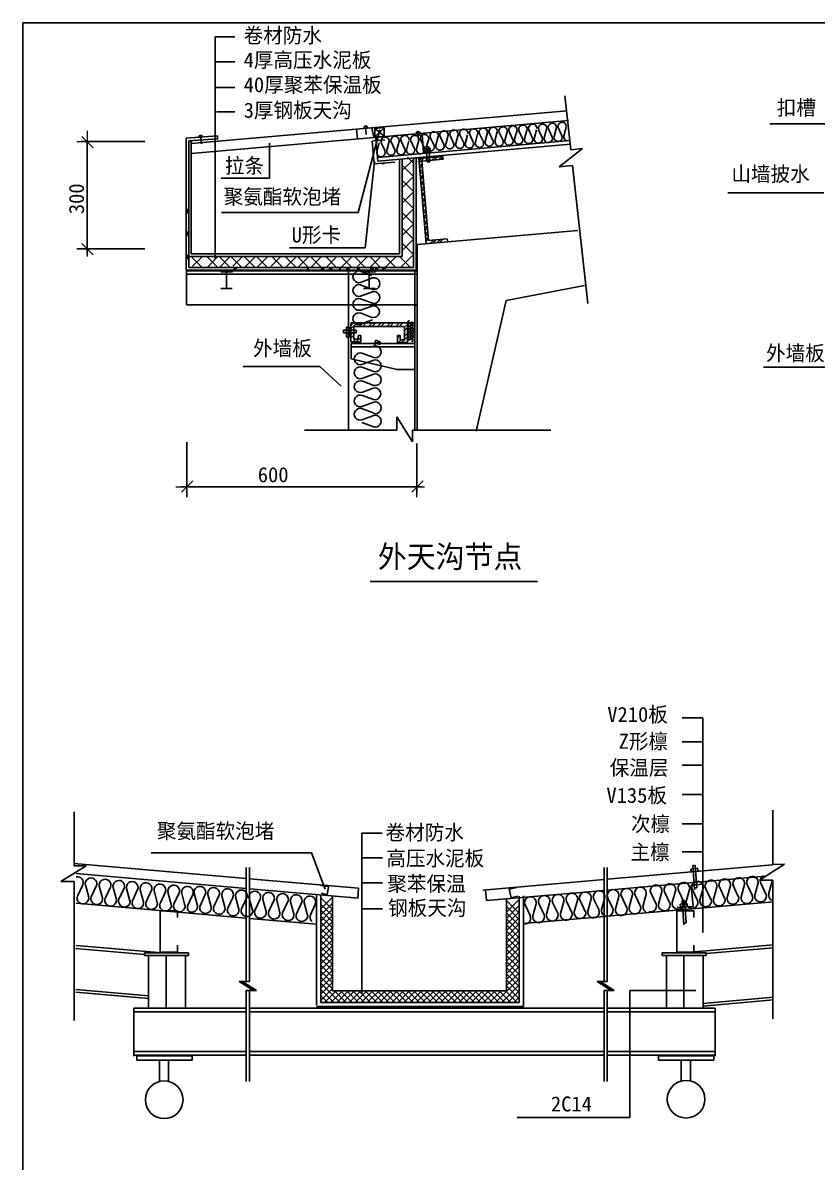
# Model space of a CAD drawing. Header units: metres. Extents: x 1238 to 1467, y 295 to 560.
# Drawn here: x 1238.1 to 1357.9, y 388.4 to 560.3 of the extents above; entities that cross this region are included whole.
import ezdxf

# ---------------------------------------------------------------- set-up
doc = ezdxf.new("R2010")
doc.units = ezdxf.units.M
doc.layers.add('5', color=7, linetype='Continuous')

# ---------------------------------------------------------------- blocks, each defined once
blk = doc.blocks.new('DIM')
at = {"lineweight": 15}
for p, q in [((-2.14, 0), (1.52, 0)), ((0, -2.05), (0, 2.09))]:
    blk.add_line(p, q, dxfattribs=at)
blk.add_lwpolyline([(-1.01, -1.05), (1.2, 1.14)])

msp = doc.modelspace()

# ---------------------------------------------------------------- linework, layer by layer
for p, q in [((1267.09, 558.16), (1270.06, 558.16)), ((1267.19, 554.37), (1270.06, 554.37)), ((1267.19, 550.51), (1270.06, 550.51)), ((1319.8, 549.23), (1320.71, 541.12)), ((1263.49, 542.04), (1320.19, 547.01)), ((1267.3, 546.83), (1270.06, 546.83)), ((1263.49, 540.53), (1320.35, 545.51)), ((1360.33, 545.02), (1350.72, 545.02)), ((1288.56, 542.78), (1288.44, 544.22)), ((1291.92, 544.14), (1288.65, 531.65)), ((1291.16, 544.32), (1291.16, 543.06)), ((1291.16, 544.32), (1292.58, 543.18)), ((1292.58, 544.44), (1291.2, 543.08)), ((1292.58, 543.06), (1292.58, 544.44)), ((1300.74, 543.1), (1300.39, 541.79)), ((1301.02, 543.12), (1301.6, 541.9)), ((1302.23, 543.33), (1301.86, 541.97)), ((1302.52, 543.25), (1303.06, 542.09)), ((1303.72, 543.36), (1303.37, 542.05)), ((1304, 543.38), (1304.58, 542.16)), ((1305.17, 543.39), (1304.8, 542.03)), ((1305.48, 543.4), (1306.02, 542.24)), ((1306.68, 543.51), (1306.33, 542.2)), ((1306.96, 543.53), (1307.54, 542.3)), ((1308.17, 543.74), (1307.8, 542.37)), ((1308.41, 543.72), (1308.98, 542.5)), ((1309.64, 543.81), (1309.27, 542.44)), ((1309.94, 543.73), (1310.51, 542.5)), ((1311.13, 543.83), (1310.78, 542.53)), ((1311.41, 543.86), (1311.99, 542.63)), ((1312.62, 544.07), (1312.25, 542.7)), ((1312.91, 543.99), (1313.46, 542.82)), ((1314.11, 544.09), (1313.76, 542.79)), ((1314.39, 544.12), (1314.97, 542.89)), ((1315.56, 544.13), (1315.19, 542.76)), ((1315.87, 544.13), (1316.41, 542.97)), ((1317.07, 544.24), (1316.72, 542.93)), ((1317.35, 544.26), (1317.93, 543.04)), ((1318.56, 544.47), (1318.19, 543.11)), ((1318.8, 544.46), (1319.37, 543.23)), ((1320.04, 544.54), (1319.67, 543.17)), ((1246.85, 542.34), (1256.52, 542.34)), ((1247.84, 525.39), (1247.84, 542.34)), ((1262.74, 522.97), (1262.74, 541.98)), ((1263.15, 523.38), (1263.15, 541.99)), ((1263.49, 525.42), (1263.49, 542.48)), ((1290.79, 542.39), (1291.09, 538.98)), ((1290.88, 542.46), (1292.68, 542.62)), ((1291.16, 543.06), (1292.58, 543.06)), ((1291.31, 542.96), (1291.62, 539.42)), ((1291.84, 542.15), (1291.47, 540.78)), ((1291.62, 539.4), (1320.68, 541.95)), ((1291.65, 539.97), (1320.63, 542.51)), ((1292.15, 542.17), (1292.73, 540.94)), ((1293.36, 542.38), (1292.99, 541.01)), ((1293.65, 542.3), (1294.2, 541.13)), ((1294.85, 542.4), (1294.5, 541.09)), ((1295.13, 542.43), (1295.71, 541.2)), ((1296.3, 542.44), (1295.93, 541.07)), ((1296.61, 542.44), (1297.16, 541.28)), ((1297.81, 542.55), (1297.46, 541.24)), ((1298.09, 542.57), (1298.67, 541.35)), ((1299.3, 542.78), (1298.93, 541.42)), ((1299.54, 542.99), (1300.12, 541.77)), ((1303.1, 542.03), (1303.1, 542.03)), ((1306.06, 542.18), (1306.06, 542.18)), ((1313.49, 542.76), (1313.49, 542.76)), ((1316.45, 542.91), (1316.45, 542.91)), ((1294.23, 541.07), (1294.23, 541.07)), ((1294.91, 539.69), (1294.91, 525.42)), ((1295.29, 539.72), (1295.29, 525.01)), ((1295.29, 537.97), (1296.99, 539.67)), ((1296.99, 539.1), (1296.08, 540)), ((1296.99, 539.87), (1296.99, 523.38)), ((1297.19, 541.22), (1297.19, 541.22)), ((1297.41, 539.91), (1297.41, 522.97)), ((1301.45, 540.11), (1297.8, 539.79)), ((1297.8, 539.79), (1298.91, 526.96)), ((1297.81, 539.42), (1298.2, 539.81)), ((1297.83, 539.12), (1298.56, 539.84)), ((1301.5, 539.68), (1298.26, 539.4)), ((1298.75, 539.44), (1299.21, 539.9)), ((1299.11, 539.47), (1299.57, 539.93)), ((1299.76, 539.53), (1300.22, 539.99)), ((1300.12, 539.56), (1300.58, 540.02)), ((1300.77, 539.62), (1301.23, 540.08)), ((1301.08, 539.66), (1301.46, 540.04)), ((1301.49, 539.7), (1301.45, 540.11)), ((1318.98, 538.54), (1322.48, 541.32)), ((1322.48, 541.32), (1320.7, 541.12)), ((1291.09, 538.98), (1294.2, 539.26)), ((1292.58, 539.04), (1292.17, 539.04)), ((1296.99, 537.11), (1295.29, 538.81)), ((1297.51, 539.37), (1297.53, 539.39)), ((1297.88, 538.57), (1298.27, 538.96)), ((1297.91, 538.28), (1298.29, 538.66)), ((1297.96, 537.73), (1298.34, 538.11)), ((1298.26, 539.4), (1299.28, 527.42)), ((1318.98, 538.54), (1320.97, 538.76)), ((1320.97, 538.76), (1323.31, 517.95)), ((1295.29, 535.36), (1296.99, 537.06)), ((1296.99, 534.8), (1295.29, 536.51)), ((1297.99, 537.43), (1298.37, 537.81)), ((1298.04, 536.88), (1298.42, 537.27)), ((1298.06, 536.58), (1298.45, 536.97)), ((1298.11, 536.04), (1298.5, 536.42)), ((1295.29, 533.06), (1296.99, 534.76)), ((1297.51, 534.52), (1297.53, 534.55)), ((1298.14, 535.74), (1298.52, 536.12)), ((1298.19, 535.19), (1298.57, 535.57)), ((1298.21, 534.89), (1298.6, 535.28)), ((1298.26, 534.34), (1298.65, 534.73)), ((1296.99, 532.26), (1295.29, 533.96)), ((1298.29, 534.05), (1298.67, 534.43)), ((1298.34, 533.5), (1298.72, 533.88)), ((1298.37, 533.2), (1298.75, 533.58)), ((1298.42, 532.65), (1298.8, 533.04)), ((1262.7, 531.68), (1263.15, 532.25)), ((1262.73, 531.42), (1263.18, 532)), ((1288.65, 531.65), (1268.08, 531.65)), ((1295.29, 530.51), (1296.99, 532.22)), ((1296.99, 529.95), (1295.29, 531.66)), ((1298.44, 532.35), (1298.83, 532.74)), ((1298.49, 531.81), (1298.88, 532.19)), ((1298.52, 531.51), (1298.9, 531.89)), ((1298.57, 530.96), (1298.95, 531.35)), ((1295.29, 528.21), (1296.99, 529.91)), ((1296.99, 527.65), (1295.29, 529.35)), ((1298.59, 530.66), (1298.98, 531.05)), ((1298.64, 530.11), (1299.03, 530.5)), ((1298.67, 529.82), (1299.06, 530.2)), ((1298.72, 529.27), (1299.11, 529.65)), ((1298.75, 528.97), (1299.13, 529.35)), ((1262.7, 528.3), (1263.15, 528.88)), ((1262.73, 528.05), (1263.18, 528.63)), ((1298.8, 528.42), (1299.18, 528.81)), ((1298.82, 528.12), (1299.21, 528.51)), ((1298.85, 527.26), (1299.31, 527.72)), ((1298.87, 527.58), (1299.26, 527.96)), ((1299.28, 527.42), (1302.1, 527.66)), ((1302.1, 527.66), (1302.17, 527.25)), ((1256.52, 526.18), (1246.26, 526.18)), ((1289.7, 526.33), (1278.3, 526.33)), ((1295.29, 525.9), (1296.99, 527.61)), ((1296.99, 525.34), (1295.29, 527.05)), ((1297.54, 526.84), (1297.54, 498.83)), ((1299.59, 527.04), (1300.05, 527.5)), ((1299.95, 527.07), (1300.41, 527.53)), ((1300.6, 527.13), (1301.06, 527.59)), ((1300.96, 527.16), (1301.42, 527.62)), ((1262.7, 524.79), (1263.15, 525.36)), ((1262.73, 524.53), (1263.18, 525.11)), ((1295.29, 525.01), (1263.15, 525.01)), ((1294.91, 525.42), (1263.49, 525.42)), ((1265.14, 523.37), (1263.5, 525.01)), ((1263.72, 523.55), (1265.19, 525.01)), ((1263.72, 525.01), (1295.23, 525.01)), ((1267.5, 523.37), (1265.86, 525.01)), ((1265.9, 523.37), (1267.54, 525.01)), ((1269.36, 523.37), (1267.72, 525.01)), ((1267.76, 523.37), (1269.4, 525.01)), ((1271.15, 523.37), (1269.5, 525.01)), ((1269.79, 523.55), (1271.25, 525.01)), ((1273.15, 523.37), (1271.51, 525.01)), ((1271.56, 523.37), (1273.2, 525.01)), ((1275.01, 523.37), (1273.37, 525.01)), ((1273.42, 523.37), (1275.06, 525.01)), ((1275.54, 523.55), (1277.01, 525.01)), ((1277.31, 523.37), (1275.67, 525.01)), ((1279.32, 523.37), (1277.67, 525.01)), ((1277.72, 523.37), (1279.36, 525.01)), ((1281.18, 523.37), (1279.54, 525.01)), ((1279.58, 523.37), (1281.22, 525.01)), ((1283.12, 523.37), (1281.47, 525.01)), ((1283.12, 523.37), (1281.47, 525.01)), ((1281.52, 523.37), (1283.16, 525.01)), ((1281.52, 523.37), (1283.16, 525.01)), ((1285.42, 523.37), (1283.78, 525.01)), ((1285.42, 523.37), (1283.78, 525.01)), ((1283.83, 523.37), (1285.47, 525.01)), ((1283.83, 523.37), (1285.47, 525.01)), ((1287.73, 523.37), (1286.08, 525.01)), ((1287.73, 523.37), (1286.08, 525.01)), ((1286.13, 523.37), (1287.77, 525.01)), ((1286.13, 523.37), (1287.77, 525.01)), ((1289.74, 523.37), (1288.1, 525.01)), ((1288.44, 523.37), (1290.08, 525.01)), ((1292.05, 523.37), (1290.41, 525.01)), ((1290.45, 523.37), (1292.09, 525.01)), ((1294.35, 523.37), (1292.71, 525.01)), ((1292.76, 523.37), (1294.4, 525.01)), ((1296.54, 523.37), (1294.9, 525.01)), ((1295.06, 523.37), (1296.99, 525.3)), ((1297.41, 522.97), (1262.74, 522.97)), ((1296.99, 523.38), (1263.15, 523.38)), ((1296.99, 523.37), (1263.72, 523.37)), ((1269.84, 522.97), (1270.16, 523.38)), ((1270.07, 522.97), (1270.4, 523.38)), ((1280.91, 522.97), (1281.23, 523.38)), ((1282.99, 522.97), (1283.32, 523.38)), ((1283.23, 522.97), (1283.55, 523.38)), ((1284.25, 522.97), (1284.57, 523.38)), ((1284.48, 522.97), (1284.81, 523.38)), ((1285.74, 522.97), (1286.07, 523.38)), ((1286.81, 522.97), (1287.14, 523.38)), ((1287.04, 522.97), (1287.37, 523.38)), ((1288.45, 522.97), (1288.78, 523.38)), ((1288.61, 522.97), (1288.93, 523.38)), ((1288.95, 522.82), (1290.75, 522.16)), ((1290.48, 522.97), (1290.8, 523.38)), ((1290.71, 522.97), (1291.03, 523.38)), ((1291.17, 522.97), (1291.49, 523.38)), ((1291.4, 522.97), (1291.72, 523.38)), ((1292.27, 522.97), (1292.6, 523.38)), ((1292.5, 522.97), (1292.83, 523.38)), ((1289.02, 521.12), (1290.82, 521.78)), ((1288.95, 520.74), (1290.75, 520.08)), ((1289.02, 519.04), (1290.82, 519.7)), ((1311, 518.36), (1322.76, 520.66)), ((1287.22, 498.83), (1287.22, 517.84)), ((1289.02, 518.64), (1290.82, 517.98)), ((1289.02, 516.92), (1290.73, 517.55)), ((1290.82, 517.6), (1290.82, 517.6)), ((1297.22, 498.83), (1297.22, 517.69)), ((1288.95, 516.5), (1290.75, 515.84)), ((1297.22, 514.99), (1287.58, 514.99)), ((1287.58, 514.1), (1288.48, 514.99)), ((1287.58, 514.59), (1287.99, 514.99)), ((1287.58, 514.87), (1287.58, 512.14)), ((1295.49, 514.45), (1288, 514.45)), ((1288, 514.45), (1288, 512.55)), ((1288.39, 514.87), (1288.52, 514.99)), ((1288.87, 514.45), (1289.41, 514.99)), ((1289.02, 514.8), (1290.82, 515.46)), ((1289.25, 514.87), (1289.37, 514.99)), ((1289.36, 514.45), (1289.9, 514.99)), ((1289.74, 514.87), (1289.86, 514.99)), ((1290.25, 514.45), (1290.79, 514.99)), ((1290.63, 514.87), (1290.76, 514.99)), ((1290.74, 514.45), (1291.28, 514.99)), ((1291.12, 514.87), (1291.25, 514.99)), ((1291.6, 514.45), (1292.14, 514.99)), ((1292.09, 514.45), (1292.63, 514.99)), ((1292.98, 514.45), (1293.52, 514.99)), ((1293.47, 514.45), (1294.01, 514.99)), ((1294.36, 514.45), (1294.91, 514.99)), ((1294.85, 514.45), (1295.4, 514.99)), ((1295.66, 514.36), (1296.08, 514.78)), ((1295.66, 512.47), (1295.66, 514.45)), ((1295.66, 513.88), (1296.08, 514.29)), ((1296.08, 512.05), (1296.08, 514.87)), ((1296.38, 514.46), (1296.74, 514.33)), ((1296.38, 514.06), (1296.74, 513.93)), ((1296.39, 514.97), (1296.75, 515.1)), ((1296.39, 514.89), (1296.75, 514.76)), ((1296.39, 514.55), (1296.73, 514.67)), ((1296.39, 514.12), (1296.75, 514.25)), ((1296.75, 514.68), (1296.75, 514.68)), ((1287.58, 513.2), (1288, 513.62)), ((1287.58, 512.71), (1288, 513.13)), ((1287.9, 512.14), (1288.32, 512.55)), ((1288, 512.55), (1288.65, 512.55)), ((1288.39, 512.14), (1289.07, 512.82)), ((1288.65, 512.55), (1288.65, 513.1)), ((1288.65, 513.1), (1289.07, 513.1)), ((1289.07, 512.14), (1289.07, 513.1)), ((1291.45, 512.35), (1291.81, 512.22)), ((1294.59, 512.05), (1294.59, 513.08)), ((1294.59, 513.08), (1295.01, 513.08)), ((1294.59, 512.81), (1294.87, 513.08)), ((1294.73, 512.05), (1295.15, 512.47)), ((1295.01, 512.47), (1295.01, 513.08)), ((1295.66, 512.47), (1295.01, 512.47)), ((1295.22, 512.05), (1295.63, 512.47)), ((1295.66, 512.98), (1296.08, 513.4)), ((1295.66, 512.49), (1296.08, 512.91)), ((1296.38, 513.21), (1296.74, 513.08)), ((1296.39, 513.72), (1296.75, 513.85)), ((1296.39, 513.64), (1296.75, 513.51)), ((1296.39, 513.3), (1296.73, 513.42)), ((1296.39, 512.87), (1296.75, 513)), ((1296.39, 512.79), (1296.75, 512.66)), ((1296.39, 512.45), (1296.75, 512.58)), ((1296.75, 513.43), (1296.75, 513.43)), ((1287.58, 512.14), (1289.07, 512.14)), ((1291.45, 511.95), (1291, 511.48)), ((1291.45, 512.01), (1291.81, 512.15)), ((1291.45, 511.93), (1291.81, 511.8)), ((1296.08, 512.05), (1294.59, 512.05)), ((1289.23, 510.43), (1291.03, 509.77)), ((1289.23, 508.73), (1291.03, 509.39)), ((1289.23, 508.33), (1291.03, 507.67)), ((1289.23, 506.63), (1291.03, 507.29)), ((1349.74, 508.31), (1364.17, 508.31)), ((1289.23, 506.24), (1291.03, 505.57)), ((1289.17, 504.1), (1290.97, 503.44)), ((1289.23, 504.52), (1290.95, 505.15)), ((1291.03, 505.19), (1291.03, 505.19)), ((1289.17, 502.08), (1290.97, 501.42)), ((1289.23, 502.4), (1291.03, 503.06)), ((1289.23, 500.38), (1291.03, 501.04)), ((1294.49, 500.84), (1294.49, 498.84)), ((1294.49, 500.84), (1296.87, 497.06)), ((1294.49, 498.84), (1280.57, 498.84)), ((1289.23, 499.99), (1291.03, 499.32)), ((1296.87, 497.06), (1296.87, 498.84)), ((1317.72, 498.84), (1296.87, 498.84)), ((1290.48, 475.98), (1315.71, 475.98)), ((1337.51, 455.43), (1340.57, 455.43)), ((1340.6, 423.05), (1340.6, 455.43)), ((1337.51, 451.82), (1340.57, 451.82)), ((1337.51, 448.29), (1340.57, 448.29)), ((1337.51, 443.89), (1340.57, 443.89)), ((1245.86, 441.27), (1245.86, 433.11)), ((1351.15, 441.5), (1351.15, 433.33)), ((1337.51, 439.44), (1340.57, 439.44)), ((1289.22, 438.06), (1292.31, 438.06)), ((1289.22, 413.84), (1289.22, 438.06)), ((1270.48, 435.08), (1257.45, 435.08)), ((1281.61, 435.08), (1270.48, 435.08)), ((1283.69, 429.61), (1281.61, 435.08)), ((1337.51, 435.22), (1340.57, 435.22)), ((1243.86, 430.73), (1247.65, 433.11)), ((1245.84, 433.48), (1271.81, 431.21)), ((1247.65, 433.11), (1245.86, 433.11)), ((1289.22, 434.34), (1292.36, 434.34)), ((1326.2, 431.1), (1351.13, 433.28)), ((1339.12, 433.17), (1339.36, 429.51)), ((1339.46, 433.17), (1339.12, 433.15)), ((1339.46, 433.17), (1339.71, 429.8)), ((1349.15, 430.96), (1352.94, 433.34)), ((1352.94, 433.34), (1351.15, 433.33)), ((1246.17, 431.93), (1271.81, 429.69)), ((1271.81, 432.88), (1271.81, 415.65)), ((1272.27, 432.88), (1272.27, 415.65)), ((1325.74, 432.88), (1325.74, 415.65)), ((1326.2, 432.88), (1326.2, 415.65)), ((1326.2, 429.45), (1350.06, 431.54)), ((1338.79, 432.63), (1339.81, 432.75)), ((1338.84, 432.23), (1338.79, 432.63)), ((1339.81, 432.75), (1339.91, 432.28)), ((1243.86, 430.73), (1245.86, 430.73)), ((1245.86, 430.73), (1245.86, 409.79)), ((1247.16, 430.26), (1246.35, 428.54)), ((1247.55, 430.22), (1248.05, 428.39)), ((1249.27, 430.22), (1248.43, 428.42)), ((1249.65, 430.04), (1250.12, 428.3)), ((1251.34, 429.89), (1250.53, 428.17)), ((1251.73, 429.86), (1252.22, 428.02)), ((1253.45, 429.85), (1252.61, 428.06)), ((1253.76, 429.68), (1254.25, 427.85)), ((1272.27, 431.17), (1288.73, 429.73)), ((1283.06, 430.14), (1284.22, 429.98)), ((1284.22, 429.98), (1283.99, 428.74)), ((1288.73, 429.73), (1288.6, 428.22)), ((1289.36, 430.56), (1292.36, 430.56)), ((1307.47, 429.46), (1325.74, 431.06)), ((1312.6, 429.83), (1311.44, 429.6)), ((1338.86, 430.18), (1340.7, 430.32)), ((1339.17, 426.96), (1338.86, 430.18)), ((1339.71, 429.8), (1339.35, 429.78)), ((1340.71, 429.87), (1340.19, 427.96)), ((1341.04, 429.76), (1341.84, 428.04)), ((1342.72, 429.9), (1342.22, 428.07)), ((1343.11, 429.94), (1343.91, 428.22)), ((1344.78, 430.15), (1344.28, 428.32)), ((1345.2, 430.12), (1345.97, 428.49)), ((1346.89, 430.27), (1346.4, 428.44)), ((1347.29, 430.3), (1348.09, 428.58)), ((1348.96, 430.52), (1348.46, 428.68)), ((1349.15, 430.96), (1351.15, 430.96)), ((1349.35, 430.48), (1350.15, 428.76)), ((1351.03, 430.63), (1350.53, 428.8)), ((1351.15, 430.96), (1351.15, 410.02)), ((1255.43, 429.53), (1254.63, 427.81)), ((1255.83, 429.5), (1256.32, 427.67)), ((1257.51, 429.42), (1256.7, 427.7)), ((1257.92, 429.32), (1258.39, 427.57)), ((1259.61, 429.17), (1258.81, 427.45)), ((1260, 429.13), (1260.5, 427.3)), ((1261.69, 429.05), (1260.88, 427.33)), ((1262.07, 428.95), (1262.56, 427.12)), ((1263.75, 428.81), (1262.94, 427.09)), ((1263.95, 428.96), (1264.45, 427.13)), ((1265.63, 428.81), (1264.83, 427.09)), ((1266.03, 428.78), (1266.52, 426.94)), ((1267.75, 428.77), (1266.9, 426.98)), ((1268.12, 428.59), (1268.59, 426.85)), ((1269.81, 428.45), (1269, 426.73)), ((1270.2, 428.41), (1270.7, 426.58)), ((1271.93, 428.41), (1271.08, 426.61)), ((1272.23, 428.23), (1272.73, 426.4)), ((1272.27, 429.65), (1288.73, 428.21)), ((1273.91, 428.09), (1273.1, 426.37)), ((1274.3, 428.05), (1274.8, 426.22)), ((1275.99, 427.97), (1275.18, 426.25)), ((1282.41, 412.09), (1282.41, 428.75)), ((1283.03, 428.64), (1283.03, 412.48)), ((1283.03, 426.62), (1284.8, 428.4)), ((1284.8, 426.5), (1283.03, 428.27)), ((1283.99, 428.74), (1283.13, 428.98)), ((1284.8, 428.5), (1284.8, 414.24)), ((1308.01, 427.86), (1307.87, 429.49)), ((1308.01, 427.86), (1325.74, 429.41)), ((1311.03, 414.24), (1311.03, 428.04)), ((1311.03, 426.1), (1312.96, 428.03)), ((1311.44, 429.6), (1311.75, 428.28)), ((1311.75, 428.28), (1312.75, 428.51)), ((1312.96, 412.48), (1312.96, 428.54)), ((1313.58, 411.91), (1313.58, 428.56)), ((1321.76, 428.08), (1321.24, 426.16)), ((1322.09, 427.96), (1322.9, 426.24)), ((1323.77, 428.11), (1323.27, 426.27)), ((1324.16, 428.14), (1324.97, 426.42)), ((1325.84, 428.35), (1325.34, 426.52)), ((1326.26, 428.33), (1327.03, 426.69)), ((1327.95, 428.47), (1327.45, 426.64)), ((1328.34, 428.51), (1329.15, 426.79)), ((1330.01, 428.72), (1329.52, 426.89)), ((1330.4, 428.69), (1331.21, 426.97)), ((1332.08, 428.84), (1331.58, 427)), ((1332.76, 429.03), (1333.57, 427.31)), ((1334.44, 429.18), (1333.94, 427.35)), ((1334.83, 429.21), (1335.64, 427.49)), ((1336.53, 429.51), (1336.01, 427.59)), ((1336.93, 429.4), (1337.69, 427.76)), ((1338.62, 429.55), (1338.12, 427.71)), ((1339.01, 429.58), (1339.82, 427.86)), ((1246.17, 427.47), (1271.81, 425.23)), ((1261.44, 426.34), (1258.83, 426.34)), ((1258.83, 426.34), (1258.83, 420.09)), ((1261.44, 425.3), (1261.44, 426.34)), ((1276.4, 427.87), (1276.87, 426.13)), ((1278.09, 427.72), (1277.28, 426)), ((1278.48, 427.69), (1278.98, 425.85)), ((1280.17, 427.61), (1279.36, 425.89)), ((1280.54, 427.51), (1281.04, 425.67)), ((1282.22, 427.36), (1281.41, 425.64)), ((1283.03, 425.7), (1284.8, 427.48)), ((1284.8, 425.58), (1283.03, 427.35)), ((1283.03, 424.78), (1284.8, 426.56)), ((1284.8, 424.66), (1283.03, 426.43)), ((1289.22, 426.62), (1292.36, 426.62)), ((1312.96, 425.95), (1311.03, 427.88)), ((1311.03, 425.18), (1312.96, 427.11)), ((1312.96, 425.03), (1311.03, 426.96)), ((1313.82, 427.24), (1314.62, 425.52)), ((1315.49, 427.38), (1315, 425.55)), ((1315.89, 427.42), (1316.69, 425.7)), ((1317.58, 427.71), (1317.06, 425.8)), ((1317.98, 427.6), (1318.75, 425.97)), ((1319.67, 427.75), (1319.18, 425.92)), ((1320.06, 427.78), (1320.87, 426.06)), ((1326.2, 425.5), (1351.2, 427.69)), ((1339.28, 426.34), (1336.68, 426.34)), ((1336.68, 426.34), (1336.68, 420.09)), ((1336.73, 426.82), (1339.17, 426.96)), ((1337.21, 427.35), (1338.22, 427.47)), ((1337.26, 426.95), (1337.21, 427.35)), ((1337.88, 427.9), (1337.53, 427.87)), ((1337.53, 427.9), (1337.78, 424.23)), ((1337.88, 427.9), (1338.12, 424.53)), ((1338.22, 427.47), (1338.32, 427)), ((1339.28, 425.3), (1339.28, 426.34)), ((1272.27, 425.19), (1282.42, 424.3)), ((1283.03, 423.86), (1284.8, 425.64)), ((1284.8, 423.74), (1283.03, 425.51)), ((1283.03, 422.94), (1284.8, 424.72)), ((1284.8, 422.82), (1283.03, 424.59)), ((1311.03, 424.26), (1312.96, 426.19)), ((1312.96, 424.11), (1311.03, 426.04)), ((1311.03, 423.34), (1312.96, 425.27)), ((1312.96, 423.19), (1311.03, 425.12)), ((1313.61, 424.4), (1325.74, 425.46)), ((1338.12, 424.53), (1337.76, 424.5)), ((1283.03, 422.02), (1284.8, 423.8)), ((1284.8, 421.9), (1283.03, 423.67)), ((1283.03, 421.1), (1284.8, 422.88)), ((1311.03, 422.42), (1312.96, 424.35)), ((1312.96, 422.26), (1311.03, 424.2)), ((1311.03, 421.5), (1312.96, 423.43)), ((1312.96, 421.34), (1311.03, 423.28)), ((1246.17, 421.1), (1259.11, 419.97)), ((1261.44, 420.09), (1261.44, 421.13)), ((1284.8, 420.98), (1283.03, 422.75)), ((1283.03, 420.18), (1284.8, 421.96)), ((1284.8, 420.06), (1283.03, 421.83)), ((1311.03, 420.58), (1312.96, 422.51)), ((1312.96, 420.42), (1311.03, 422.36)), ((1311.03, 419.66), (1312.96, 421.59)), ((1312.96, 419.5), (1311.03, 421.44)), ((1338.84, 420.09), (1351.2, 421.18)), ((1339.28, 420.09), (1339.28, 421.13)), ((1246.04, 420.63), (1256.47, 419.71)), ((1256.47, 419.97), (1256.47, 419.59)), ((1256.47, 419.97), (1263.11, 419.97)), ((1256.47, 419.59), (1263.11, 419.59)), ((1256.47, 419.59), (1263.08, 419.59)), ((1257.09, 419.59), (1257.09, 411.66)), ((1258.83, 420.09), (1261.44, 420.09)), ((1259.73, 419.59), (1259.73, 411.66)), ((1262.63, 419.59), (1262.63, 411.66)), ((1263.08, 419.59), (1263.08, 419.59)), ((1263.11, 419.97), (1263.11, 419.59)), ((1283.03, 419.26), (1284.8, 421.04)), ((1284.8, 419.14), (1283.03, 420.91)), ((1283.03, 418.34), (1284.8, 420.11)), ((1284.8, 418.22), (1283.03, 419.99)), ((1311.03, 418.74), (1312.96, 420.67)), ((1312.96, 418.58), (1311.03, 420.52)), ((1311.03, 417.81), (1312.96, 419.75)), ((1312.96, 417.66), (1311.03, 419.6)), ((1334.5, 419.97), (1334.5, 419.59)), ((1334.5, 419.97), (1341.14, 419.97)), ((1334.5, 419.59), (1341.14, 419.59)), ((1334.5, 419.59), (1341.1, 419.59)), ((1335.12, 419.59), (1335.12, 411.66)), ((1336.68, 420.09), (1339.28, 420.09)), ((1337.76, 419.59), (1337.76, 411.66)), ((1340.65, 419.59), (1340.65, 411.66)), ((1341.1, 419.59), (1341.1, 419.59)), ((1341.14, 419.88), (1351.2, 420.76)), ((1341.14, 419.97), (1341.14, 419.59)), ((1283.03, 417.42), (1284.8, 419.19)), ((1284.8, 417.3), (1283.03, 419.07)), ((1283.03, 416.5), (1284.8, 418.27)), ((1284.8, 416.38), (1283.03, 418.15)), ((1311.03, 416.89), (1312.96, 418.83)), ((1312.96, 416.74), (1311.03, 418.68)), ((1311.03, 415.97), (1312.96, 417.91)), ((1312.96, 415.82), (1311.03, 417.76)), ((1283.03, 415.58), (1284.8, 417.35)), ((1284.8, 415.46), (1283.03, 417.23)), ((1283.03, 414.66), (1284.8, 416.43)), ((1284.8, 414.54), (1283.03, 416.31)), ((1309.38, 412.48), (1312.96, 416.07)), ((1311.03, 415.05), (1312.96, 416.99)), ((1312.96, 414.9), (1311.03, 416.84)), ((1312.96, 413.98), (1311.03, 415.92)), ((1246.1, 414.45), (1257.09, 413.49)), ((1271.81, 415.65), (1270.74, 415.65)), ((1270.74, 415.65), (1272.87, 414.32)), ((1271.2, 415.65), (1273.33, 414.32)), ((1272.27, 415.65), (1271.2, 415.65)), ((1271.81, 414.32), (1271.81, 400.56)), ((1272.87, 414.32), (1271.81, 414.32)), ((1272.27, 414.32), (1272.27, 400.56)), ((1273.33, 414.32), (1272.27, 414.32)), ((1283.03, 413.74), (1284.8, 415.51)), ((1285.94, 412.48), (1283.03, 415.39)), ((1283.03, 412.82), (1284.8, 414.59)), ((1285.02, 412.48), (1283.03, 414.47)), ((1283.61, 412.48), (1285.37, 414.24)), ((1284.53, 412.48), (1286.29, 414.24)), ((1284.8, 414.24), (1311.03, 414.24)), ((1286.86, 412.48), (1285.1, 414.24)), ((1285.45, 412.48), (1287.21, 414.24)), ((1287.78, 412.48), (1286.02, 414.24)), ((1286.37, 412.48), (1288.13, 414.24)), ((1288.7, 412.48), (1286.94, 414.24)), ((1287.29, 412.48), (1289.05, 414.24)), ((1289.62, 412.48), (1287.86, 414.24)), ((1288.21, 412.48), (1289.97, 414.24)), ((1290.54, 412.48), (1288.78, 414.24)), ((1289.13, 412.48), (1290.89, 414.24)), ((1291.46, 412.48), (1289.7, 414.24)), ((1290.05, 412.48), (1291.81, 414.24)), ((1292.38, 412.48), (1290.62, 414.24)), ((1290.97, 412.48), (1292.73, 414.24)), ((1293.3, 412.48), (1291.54, 414.24)), ((1291.89, 412.48), (1293.65, 414.24)), ((1294.22, 412.48), (1292.46, 414.24)), ((1292.81, 412.48), (1294.57, 414.24)), ((1295.14, 412.48), (1293.38, 414.24)), ((1293.73, 412.48), (1295.49, 414.24)), ((1296.06, 412.48), (1294.3, 414.24)), ((1294.65, 412.48), (1296.41, 414.24)), ((1296.98, 412.48), (1295.22, 414.24)), ((1295.57, 412.48), (1297.33, 414.24)), ((1297.9, 412.48), (1296.14, 414.24)), ((1296.49, 412.48), (1298.25, 414.24)), ((1298.82, 412.48), (1297.06, 414.24)), ((1297.41, 412.48), (1299.18, 414.24)), ((1299.74, 412.48), (1297.98, 414.24)), ((1298.33, 412.48), (1300.1, 414.24)), ((1300.66, 412.48), (1298.9, 414.24)), ((1299.25, 412.48), (1301.02, 414.24)), ((1301.58, 412.48), (1299.82, 414.24)), ((1300.17, 412.48), (1301.94, 414.24)), ((1302.5, 412.48), (1300.74, 414.24)), ((1301.09, 412.48), (1302.86, 414.24)), ((1303.42, 412.48), (1301.66, 414.24)), ((1302.01, 412.48), (1303.78, 414.24)), ((1304.34, 412.48), (1302.58, 414.24)), ((1302.93, 412.48), (1304.7, 414.24)), ((1305.26, 412.48), (1303.5, 414.24)), ((1303.86, 412.48), (1305.62, 414.24)), ((1306.18, 412.48), (1304.42, 414.24)), ((1304.78, 412.48), (1306.54, 414.24)), ((1307.1, 412.48), (1305.34, 414.24)), ((1305.7, 412.48), (1307.46, 414.24)), ((1308.02, 412.48), (1306.26, 414.24)), ((1306.62, 412.48), (1308.38, 414.24)), ((1308.94, 412.48), (1307.18, 414.24)), ((1307.54, 412.48), (1309.3, 414.24)), ((1309.86, 412.48), (1308.1, 414.24)), ((1308.46, 412.48), (1310.22, 414.24)), ((1310.78, 412.48), (1309.02, 414.24)), ((1311.7, 412.48), (1309.94, 414.24)), ((1310.3, 412.48), (1312.96, 415.15)), ((1312.62, 412.48), (1310.86, 414.24)), ((1312.96, 413.06), (1311.03, 415)), ((1311.22, 412.48), (1312.96, 414.23)), ((1325.74, 415.65), (1324.67, 415.65)), ((1324.67, 415.65), (1326.8, 414.32)), ((1325.13, 415.65), (1327.26, 414.32)), ((1326.2, 415.65), (1325.13, 415.65)), ((1326.8, 414.32), (1325.74, 414.32)), ((1325.74, 414.32), (1325.74, 400.56)), ((1327.26, 414.32), (1326.2, 414.32)), ((1326.2, 414.32), (1326.2, 400.56)), ((1339.59, 414.32), (1329.64, 414.32)), ((1329.64, 414.32), (1329.64, 395.16)), ((1246.1, 414.04), (1257.09, 413.08)), ((1284.1, 412.48), (1283.03, 413.55)), ((1283.18, 412.48), (1283.03, 412.63)), ((1283.03, 412.48), (1312.96, 412.48)), ((1312.14, 412.48), (1312.96, 413.31)), ((1340.65, 412.36), (1351.2, 413.29)), ((1340.65, 411.95), (1351.2, 412.88)), ((1254.85, 411.65), (1254.85, 404.39)), ((1254.85, 411.65), (1271.81, 411.65)), ((1254.85, 411.07), (1271.81, 411.07)), ((1272.27, 411.65), (1325.74, 411.65)), ((1272.27, 411.07), (1325.74, 411.07)), ((1282.41, 411.91), (1313.58, 411.91)), ((1326.2, 411.65), (1342.49, 411.65)), ((1326.2, 411.07), (1342.49, 411.07)), ((1342.49, 411.65), (1342.49, 404.39)), ((1254.85, 405.11), (1271.81, 405.11)), ((1254.85, 404.53), (1271.81, 404.53)), ((1263.63, 404.44), (1255.29, 404.44)), ((1255.29, 404.44), (1255.29, 403.8)), ((1263.63, 403.8), (1263.63, 404.44)), ((1272.27, 405.11), (1325.74, 405.11)), ((1272.27, 404.53), (1325.74, 404.53)), ((1326.2, 405.11), (1342.49, 405.11)), ((1326.2, 404.53), (1342.49, 404.53)), ((1342.29, 404.44), (1333.95, 404.44)), ((1333.95, 404.44), (1333.95, 403.8)), ((1342.29, 403.8), (1342.29, 404.44)), ((1342.49, 404.39), (1342.49, 404.39)), ((1255.29, 403.8), (1263.63, 403.8)), ((1258.7, 403.8), (1258.7, 400.61)), ((1260.09, 403.8), (1260.09, 400.69)), ((1333.95, 403.8), (1342.29, 403.8)), ((1337.36, 403.8), (1337.36, 400.61)), ((1338.75, 403.8), (1338.75, 400.69)), ((1329.64, 395.16), (1312.63, 395.16))]:
    msp.add_line(p, q)
msp.add_lwpolyline([(1238.12, 560.27), (1467.48, 560.27), (1467.48, 294.62), (1238.12, 294.62)], close=True)
for centre in [(1259.43, 397.83), (1338.1, 397.91)]:
    msp.add_circle(centre, 2.84)
for centre, radius, start, end in [((1313.5, 544.22), 0.63, 346.69, 203.31), ((1314.98, 544.35), 0.63, 358.34, 203.31), ((1316.46, 544.36), 0.63, 346.69, 203.31), ((1317.94, 544.49), 0.63, 358.34, 203.31), ((1319.41, 544.63), 0.63, 358.34, 203.31), ((1294.24, 542.52), 0.63, 346.69, 203.31), ((1295.72, 542.65), 0.63, 358.34, 203.31), ((1297.2, 542.67), 0.63, 346.69, 203.31), ((1298.68, 542.8), 0.63, 358.34, 203.31), ((1300.13, 543.22), 0.63, 346.69, 203.31), ((1301.61, 543.35), 0.63, 358.34, 203.31), ((1303.11, 543.48), 0.63, 346.69, 203.31), ((1304.59, 543.61), 0.63, 358.34, 203.31), ((1306.07, 543.63), 0.63, 346.69, 203.31), ((1307.54, 543.76), 0.63, 358.34, 203.31), ((1309.02, 543.89), 0.63, 358.34, 203.31), ((1310.52, 543.96), 0.63, 346.69, 203.31), ((1312, 544.09), 0.63, 358.34, 203.31), ((1318.81, 543.01), 0.63, 169.04, 20.96), ((1320.28, 543.1), 0.63, 169.04, 302.7), ((1292.74, 542.39), 0.63, 358.34, 203.31), ((1299.53, 541.56), 0.63, 169.04, 20.96), ((1301.01, 541.69), 0.63, 169.04, 20.96), ((1302.48, 541.87), 0.63, 169.04, 20.96), ((1303.99, 541.95), 0.63, 169.04, 20.96), ((1305.44, 542.01), 0.63, 169.04, 20.96), ((1306.95, 542.1), 0.63, 169.04, 20.96), ((1308.42, 542.28), 0.63, 169.04, 20.96), ((1309.92, 542.3), 0.63, 169.04, 20.96), ((1311.4, 542.43), 0.63, 169.04, 20.96), ((1312.87, 542.6), 0.63, 169.04, 20.96), ((1314.38, 542.69), 0.63, 169.04, 20.96), ((1315.83, 542.75), 0.63, 169.04, 20.96), ((1317.34, 542.83), 0.63, 169.04, 20.96), ((1292.09, 540.68), 0.63, 169.04, 20.96), ((1293.61, 540.91), 0.63, 169.04, 20.96), ((1295.12, 540.99), 0.63, 169.04, 20.96), ((1296.57, 541.06), 0.63, 169.04, 20.96), ((1298.08, 541.14), 0.63, 169.04, 20.96), ((1288.77, 521.95), 0.89, 71.69, 288.31), ((1288.77, 519.89), 0.89, 71.69, 288.31), ((1291.04, 520.92), 0.89, 254.04, 105.96), ((1291.04, 518.84), 0.89, 254.04, 105.96), ((1288.77, 517.79), 0.89, 71.69, 288.31), ((1290.97, 516.7), 0.89, 254.04, 105.96), ((1288.77, 515.63), 0.89, 71.69, 288.31), ((1296.34, 515.14), 0.18, 71.69, 288.31), ((1296.34, 514.72), 0.18, 71.69, 288.31), ((1296.34, 514.29), 0.18, 71.69, 288.31), ((1296.34, 513.89), 0.18, 71.69, 288.31), ((1296.78, 514.5), 0.18, 254.04, 105.96), ((1296.79, 514.93), 0.18, 254.04, 105.96), ((1296.79, 514.08), 0.18, 254.04, 105.96), ((1291.4, 512.18), 0.18, 71.69, 288.31), ((1296.34, 513.47), 0.18, 71.69, 288.31), ((1296.34, 513.04), 0.18, 71.69, 288.31), ((1296.34, 512.62), 0.18, 71.69, 288.31), ((1296.78, 513.25), 0.18, 254.04, 105.96), ((1296.78, 512.39), 0.18, 254.04, 105.96), ((1296.79, 513.68), 0.18, 254.04, 105.96), ((1296.79, 512.83), 0.18, 254.04, 105.96), ((1288.98, 509.58), 0.89, 71.69, 288.31), ((1291.25, 510.63), 0.89, 254.04, 105.96), ((1291.85, 511.97), 0.18, 254.04, 105.96), ((1291.25, 508.53), 0.89, 254.04, 105.96), ((1288.98, 507.48), 0.89, 71.69, 288.31), ((1291.25, 506.43), 0.89, 254.04, 105.96), ((1288.98, 505.38), 0.89, 71.69, 288.31), ((1288.98, 503.23), 0.89, 71.69, 288.31), ((1291.18, 504.3), 0.89, 254.04, 105.96), ((1288.98, 501.23), 0.89, 71.69, 288.31), ((1291.25, 502.2), 0.89, 254.04, 105.96), ((1291.25, 500.18), 0.89, 254.04, 105.96), ((1246.34, 430.58), 0.88, 336.69, 101.01), ((1348.1, 430.62), 0.88, 346.69, 203.31), ((1350.16, 430.8), 0.88, 112.88, 155.15), ((1248.41, 430.4), 0.88, 348.34, 193.31), ((1250.52, 430.21), 0.88, 336.69, 193.31), ((1252.59, 430.03), 0.88, 348.34, 193.31), ((1254.62, 429.85), 0.88, 336.69, 198.95), ((1256.69, 429.67), 0.88, 336.69, 193.31), ((1258.79, 429.49), 0.88, 336.69, 193.31), ((1260.87, 429.31), 0.88, 336.69, 193.31), ((1262.93, 429.13), 0.88, 336.69, 193.31), ((1264.82, 429.13), 0.88, 336.69, 193.31), ((1266.89, 428.95), 0.88, 348.34, 193.31), ((1329.16, 428.83), 0.88, 346.69, 203.31), ((1331.22, 429.01), 0.88, 346.69, 203.31), ((1333.58, 429.35), 0.88, 346.69, 203.31), ((1335.65, 429.53), 0.88, 358.34, 203.31), ((1337.76, 429.72), 0.88, 346.69, 203.31), ((1339.83, 429.9), 0.88, 358.34, 203.31), ((1341.85, 430.08), 0.88, 346.69, 208.95), ((1343.93, 430.26), 0.88, 346.69, 203.31), ((1346.03, 430.44), 0.88, 346.69, 203.31), ((1350.16, 430.8), 0.88, 174.26, 203.31), ((1350.16, 430.8), 0.88, 346.69, 2.69), ((1247.18, 428.25), 0.88, 159.04, 10.96), ((1249.26, 428.13), 0.88, 159.04, 10.96), ((1251.36, 427.89), 0.88, 159.04, 10.96), ((1253.44, 427.77), 0.88, 159.04, 10.96), ((1268.99, 428.77), 0.88, 336.69, 193.31), ((1271.07, 428.58), 0.88, 348.34, 193.31), ((1273.09, 428.41), 0.88, 336.69, 198.95), ((1275.16, 428.23), 0.88, 336.69, 193.31), ((1277.27, 428.04), 0.88, 336.69, 193.31), ((1279.34, 427.86), 0.88, 336.69, 193.31), ((1281.4, 427.68), 0.88, 336.69, 193.31), ((1314.63, 427.56), 0.88, 346.69, 203.31), ((1316.71, 427.74), 0.88, 358.34, 203.31), ((1318.81, 427.92), 0.88, 346.69, 203.31), ((1320.88, 428.1), 0.88, 358.34, 203.31), ((1322.91, 428.28), 0.88, 346.69, 208.95), ((1324.98, 428.46), 0.88, 346.69, 203.31), ((1327.09, 428.65), 0.88, 346.69, 203.31), ((1341.05, 427.82), 0.88, 169.04, 20.96), ((1343.09, 427.93), 0.88, 169.04, 20.96), ((1345.15, 428.18), 0.88, 169.04, 20.96), ((1347.26, 428.3), 0.88, 169.04, 20.96), ((1349.33, 428.54), 0.88, 169.04, 20.96), ((1351.44, 428.66), 0.88, 169.04, 237.18), ((1255.46, 427.53), 0.88, 159.04, 10.96), ((1257.53, 427.41), 0.88, 159.04, 10.96), ((1259.64, 427.16), 0.88, 159.04, 10.96), ((1261.71, 427.04), 0.88, 159.04, 10.96), ((1263.82, 426.8), 0.88, 159.04, 227.18), ((1263.58, 426.99), 0.88, 242.81, 10.96), ((1265.66, 426.81), 0.88, 159.04, 10.96), ((1267.73, 426.69), 0.88, 159.04, 10.96), ((1269.83, 426.44), 0.88, 159.04, 10.96), ((1271.91, 426.32), 0.88, 159.04, 10.96), ((1273.93, 426.08), 0.88, 159.04, 10.96), ((1276.01, 425.96), 0.88, 159.04, 10.96), ((1322.11, 426.02), 0.88, 169.04, 20.96), ((1324.14, 426.14), 0.88, 169.04, 20.96), ((1326.21, 426.38), 0.88, 169.04, 20.96), ((1328.32, 426.5), 0.88, 169.04, 20.96), ((1330.38, 426.75), 0.88, 169.04, 20.96), ((1332.5, 426.87), 0.88, 169.04, 237.18), ((1332.74, 427.03), 0.88, 252.81, 20.96), ((1334.81, 427.21), 0.88, 169.04, 20.96), ((1336.87, 427.45), 0.88, 169.04, 20.96), ((1338.99, 427.57), 0.88, 169.04, 20.96), ((1278.11, 425.72), 0.88, 159.04, 10.96), ((1280.19, 425.6), 0.88, 159.04, 10.96), ((1282.29, 425.35), 0.88, 159.04, 227.18), ((1313.79, 425.23), 0.88, 252.81, 20.96), ((1315.87, 425.41), 0.88, 169.04, 20.96), ((1317.93, 425.66), 0.88, 169.04, 20.96), ((1320.04, 425.78), 0.88, 169.04, 20.96)]:
    msp.add_arc(centre, radius, start, end)
at = {"layer": '5'}
for p, q in [((1267.09, 558.16), (1267.09, 524.65)), ((1262.74, 542.87), (1267.45, 543.23)), ((1267.45, 543.23), (1267.49, 542.69)), ((1290.72, 544.41), (1291.01, 542.96)), ((1291.16, 544.34), (1292.59, 544.47)), ((1262.74, 541.98), (1262.74, 542.87)), ((1263.15, 542.45), (1267.45, 542.79)), ((1263.15, 541.91), (1263.15, 542.45)), ((1275.31, 542.12), (1275.31, 536.82)), ((1299.31, 541.58), (1298.9, 541.55)), ((1298.9, 541.55), (1299.08, 539.28)), ((1299.31, 541.58), (1299.49, 539.31)), ((1298.62, 541.22), (1299.53, 541.35)), ((1298.62, 541.22), (1298.68, 540.81)), ((1298.68, 540.81), (1299.59, 540.94)), ((1299.53, 541.35), (1299.59, 540.94)), ((1289.7, 526.33), (1291.11, 539.33)), ((1299.49, 539.31), (1299.07, 539.28)), ((1275.31, 536.82), (1268.04, 536.82)), ((1358.85, 534.6), (1344.37, 534.6)), ((1297.54, 526.84), (1321.78, 528.94)), ((1262.77, 522.86), (1297.54, 522.86)), ((1262.77, 522.86), (1262.77, 522.33)), ((1267.95, 522.7), (1269.72, 522.7)), ((1268.82, 522.6), (1268.82, 520.19)), ((1287.22, 517.79), (1287.22, 522.89)), ((1289.48, 522.7), (1291.26, 522.7)), ((1290.35, 522.6), (1290.35, 520.19)), ((1297.22, 517.79), (1297.22, 522.89)), ((1262.77, 522.33), (1297.54, 522.33)), ((1262.77, 522.33), (1262.77, 517.74)), ((1268.82, 520.19), (1267.95, 520.19)), ((1267.95, 520.19), (1269.69, 520.19)), ((1290.35, 520.19), (1289.48, 520.19)), ((1289.48, 520.19), (1291.22, 520.19)), ((1262.77, 517.74), (1297.54, 517.74)), ((1306.48, 498.68), (1311, 518.36)), ((1286.48, 513.89), (1288.35, 513.89)), ((1286.48, 513.89), (1286.48, 513.48)), ((1286.89, 512.86), (1286.89, 514.38)), ((1286.89, 514.38), (1287.31, 514.38)), ((1287.31, 512.86), (1287.31, 514.38)), ((1288.35, 513.89), (1288.35, 513.48)), ((1286.48, 513.48), (1288.35, 513.48)), ((1286.89, 512.86), (1287.31, 512.86)), ((1287.6, 511.89), (1297.22, 511.89)), ((1287.6, 511.89), (1287.6, 511.37)), ((1287.6, 511.37), (1297.22, 511.37)), ((1287.6, 511.37), (1287.6, 509.6)), ((1287.6, 509.6), (1294.57, 507.98)), ((1282.89, 508.45), (1271.36, 508.45)), ((1286.12, 505.47), (1282.89, 508.45)), ((1294.43, 507.98), (1297.08, 507.98)), ((1262.83, 497), (1262.83, 488.81)), ((1297.52, 496.79), (1297.52, 489.23)), ((1261.99, 490.28), (1298.15, 490.28))]:
    msp.add_line(p, q, dxfattribs=at)
for points in [[(1265.21, 543.06, 0.99), (1264.69, 543.05, 1)], [(1290.07, 544.46, 0.99), (1289.55, 544.46, 1)], [(1289.55, 544.46, 0.04), (1289.55, 544.42, 1)], [(1297.95, 543.65, 0.92), (1297.43, 543.6, 1)], [(1297.43, 543.6), (1297.43, 543.6, 1)], [(1264.69, 543.05, 0.04), (1264.69, 543.02, 1)]]:
    msp.add_lwpolyline(points, format="xyb", dxfattribs=at)
for points in [[(1264.9, 543.1), (1265.03, 541.99)], [(1289.76, 544.5), (1289.89, 543.4)], [(1297.04, 543.23), (1298.31, 543.37), (1298.54, 540.7), (1299.69, 540.86)], [(1297.67, 543.68), (1297.76, 542.6)]]:
    msp.add_lwpolyline(points, dxfattribs=at)

# ---------------------------------------------------------------- block references
at = {"xscale": 0.77, "yscale": 0.77, "zscale": 0.77, "rotation": 270}
for p in [(1247.84, 542.34), (1247.84, 526.18)]:
    msp.add_blockref('DIM', p, dxfattribs=at)
at = {"xscale": 0.77, "yscale": 0.77, "zscale": 0.77}
for p in [(1262.83, 490.28), (1297.52, 490.28)]:
    msp.add_blockref('DIM', p, dxfattribs=at)

# ---------------------------------------------------------------- texts
for s, height, p in [('卷材防水', 2.27, (1271.41, 557.24)), ('4厚高压水泥板', 2.27, (1271.41, 553.53)), ('40厚聚苯保温板', 2.27, (1271.41, 549.79)), ('3厚钢板天沟', 2.27, (1271.41, 545.95)), ('扣槽', 2.27, (1351.77, 546.34)), ('山墙披水', 2.27, (1344.93, 536.34)), ('聚氨酯软泡堵', 2.27, (1268.4, 532.91)), ('U形卡', 2.27, (1278.65, 527.14)), ('外墙板', 2.27, (1272.83, 510.06)), ('外墙板', 2.27, (1350.15, 509.31)), ('外天沟节点', 3.35, (1291.64, 478.07)), ('V210板', 2.27, (1326.22, 454.81)), ('Z形檩', 2.27, (1327.94, 450.76)), ('保温层', 2.27, (1326.59, 446.78)), ('V135板', 2.27, (1326.09, 442.61)), ('次檩', 2.27, (1329.8, 438.29)), ('聚氨酯软泡堵', 2.27, (1258.32, 437.23)), ('卷材防水', 2.27, (1292.8, 437.02)), ('主檩', 2.27, (1329.73, 434.04)), ('高压水泥板', 2.27, (1292.91, 433.11)), ('聚苯保温', 2.27, (1293.06, 429.27)), ('钢板天沟', 2.27, (1293.19, 425.63)), ('2C14', 2.27, (1317.72, 396.06))]:
    msp.add_text(s, height=height).set_placement(p)
msp.add_text('300', height=2.27, rotation=90).set_placement((1247.34, 531.41))
at = {"layer": '5'}
for s, p in [('拉条', (1268.58, 537.58)), ('600', (1273.54, 490.97))]:
    msp.add_text(s, height=2.27, dxfattribs=at).set_placement(p)

doc.saveas('drawing.dxf')
